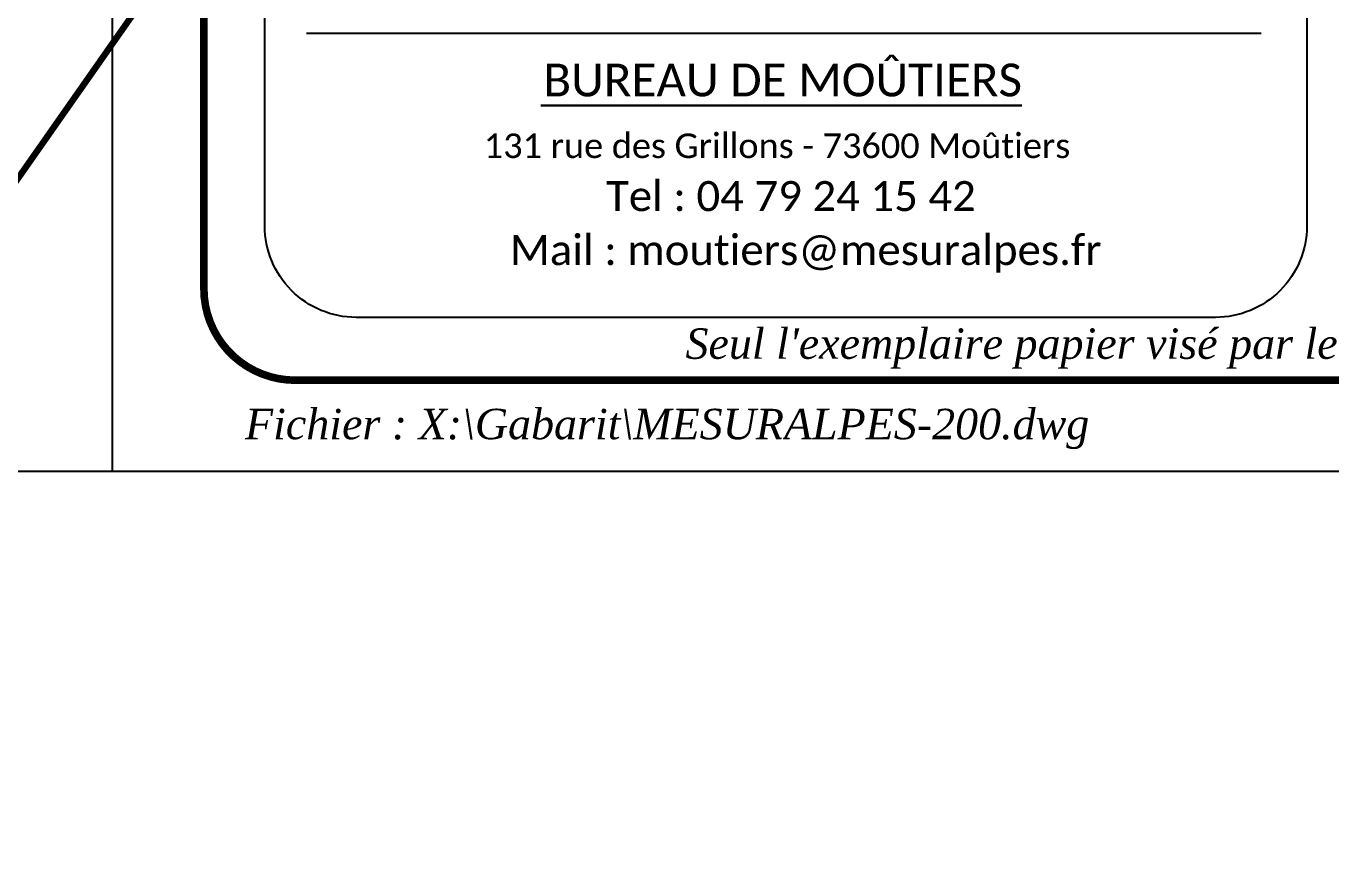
# Paper-space layout 'Layout1' of a CAD drawing. Extents: x -43 to 2298, y -18 to 768.
# Drawn here: x 1383.4 to 1469.1, y -13.8 to 41.2 of the extents above; entities that cross this region are included whole.
import ezdxf
from ezdxf.enums import TextEntityAlignment as Align

# ---------------------------------------------------------------- set-up
doc = ezdxf.new("R2010")
doc.units = 0
doc.header["$LTSCALE"] = 2
doc.layers.add('CARTOUCHE', color=7, linetype='Continuous')
doc.styles.add('CARTOUCHE', font='timesi.ttf', dxfattribs={"height": 1})
doc.styles.add('Legend', font='calibri.ttf')

psp = doc.layouts.get("Layout1")

# ---------------------------------------------------------------- linework, layer by layer
at = {"layer": 'CARTOUCHE', "color": 1, "lineweight": 211, "flags": 128}
psp.add_lwpolyline([(1351.331, -13.778), (1591.975, 329.559)], dxfattribs=at)
at = {"layer": 'CARTOUCHE', "flags": 128}
psp.add_lwpolyline([(1179.061, 11.918), (1179.061, 308.918), (1599.061, 308.918), (1599.061, 11.918)], close=True, dxfattribs=at)
at = {"layer": 'CARTOUCHE'}
psp.add_lwpolyline([(1389.061, 308.918), (1599.061, 308.918), (1599.061, 11.918), (1389.061, 11.918), (1389.061, 308.918)], dxfattribs=at)
at = {"layer": 'CARTOUCHE', "const_width": 0.5}
psp.add_lwpolyline([(1401.061, 302.918), (1587.061, 302.918, -0.414214), (1593.061, 296.918), (1593.061, 23.918, -0.414214), (1587.061, 17.918), (1401.061, 17.918, -0.414214), (1395.061, 23.918), (1395.061, 296.918, -0.414214)], format="xyb", close=True, dxfattribs=at)
at = {"layer": 'CARTOUCHE'}
psp.add_lwpolyline([(1467.512, 35.768), (1467.512, 28.047, -0.414214), (1461.512, 22.047), (1461.512, 22.047), (1405.061, 22.047, -0.414214), (1399.061, 28.047), (1399.061, 31.908), (1399.061, 88.562), (1399.061, 88.562, -0.414214), (1405.061, 94.562), (1461.512, 94.562), (1461.512, 94.562, -0.414214), (1467.512, 88.562), (1467.512, 88.562), (1467.512, 33.756), (1467.512, 33.756)], format="xyb", dxfattribs=at)
at = {"layer": 'CARTOUCHE', "color": 142}
psp.add_lwpolyline([(1401.798, 40.705), (1464.513, 40.705)], dxfattribs=at)
at = {"layer": 'CARTOUCHE', "color": 144, "lineweight": 30, "flags": 128}
psp.add_lwpolyline([(1417.19, 35.951), (1448.798, 35.951)], dxfattribs=at)
at = {"layer": 'CARTOUCHE', "flags": 128}
psp.add_lwpolyline([(1587.061, 17.918), (1401.061, 17.918)], dxfattribs=at)

# ---------------------------------------------------------------- texts
at = {"layer": 'CARTOUCHE', "color": 144, "lineweight": 30, "style": 'Legend'}
psp.add_text('BUREAU DE MOÛTIERS', height=2.1504, rotation=0, dxfattribs=at).set_placement((1433.079, 36.558), align=Align.CENTER)
at = {"layer": 'CARTOUCHE', "color": 0, "lineweight": 15, "style": 'Legend'}
psp.add_text('131 rue des Grillons - 73600 Moûtiers', height=1.6128, rotation=0, dxfattribs=at).set_placement((1432.709, 32.507), align=Align.CENTER)
for s, p in [('Tel : 04 79 24 15 42', (1445.767, 29.024)), ('Mail : moutiers@mesuralpes.fr', (1454.025, 25.481))]:
    psp.add_text(s, height=1.9712, rotation=0, dxfattribs=at).set_placement(p, align=Align.RIGHT)
at = {"layer": 'CARTOUCHE', "style": 'CARTOUCHE'}
for s, p in [("Seul l'exemplaire papier visé par le géomètre garantit l'intégrité de tous les éléments portés sur son plan", (1426.695, 19.323)), ('Fichier : X:\\Gabarit\\MESURALPES-200.dwg', (1397.761, 14.042))]:
    psp.add_text(s, height=2, rotation=360, dxfattribs=at).set_placement(p)

doc.saveas('drawing.dxf')
